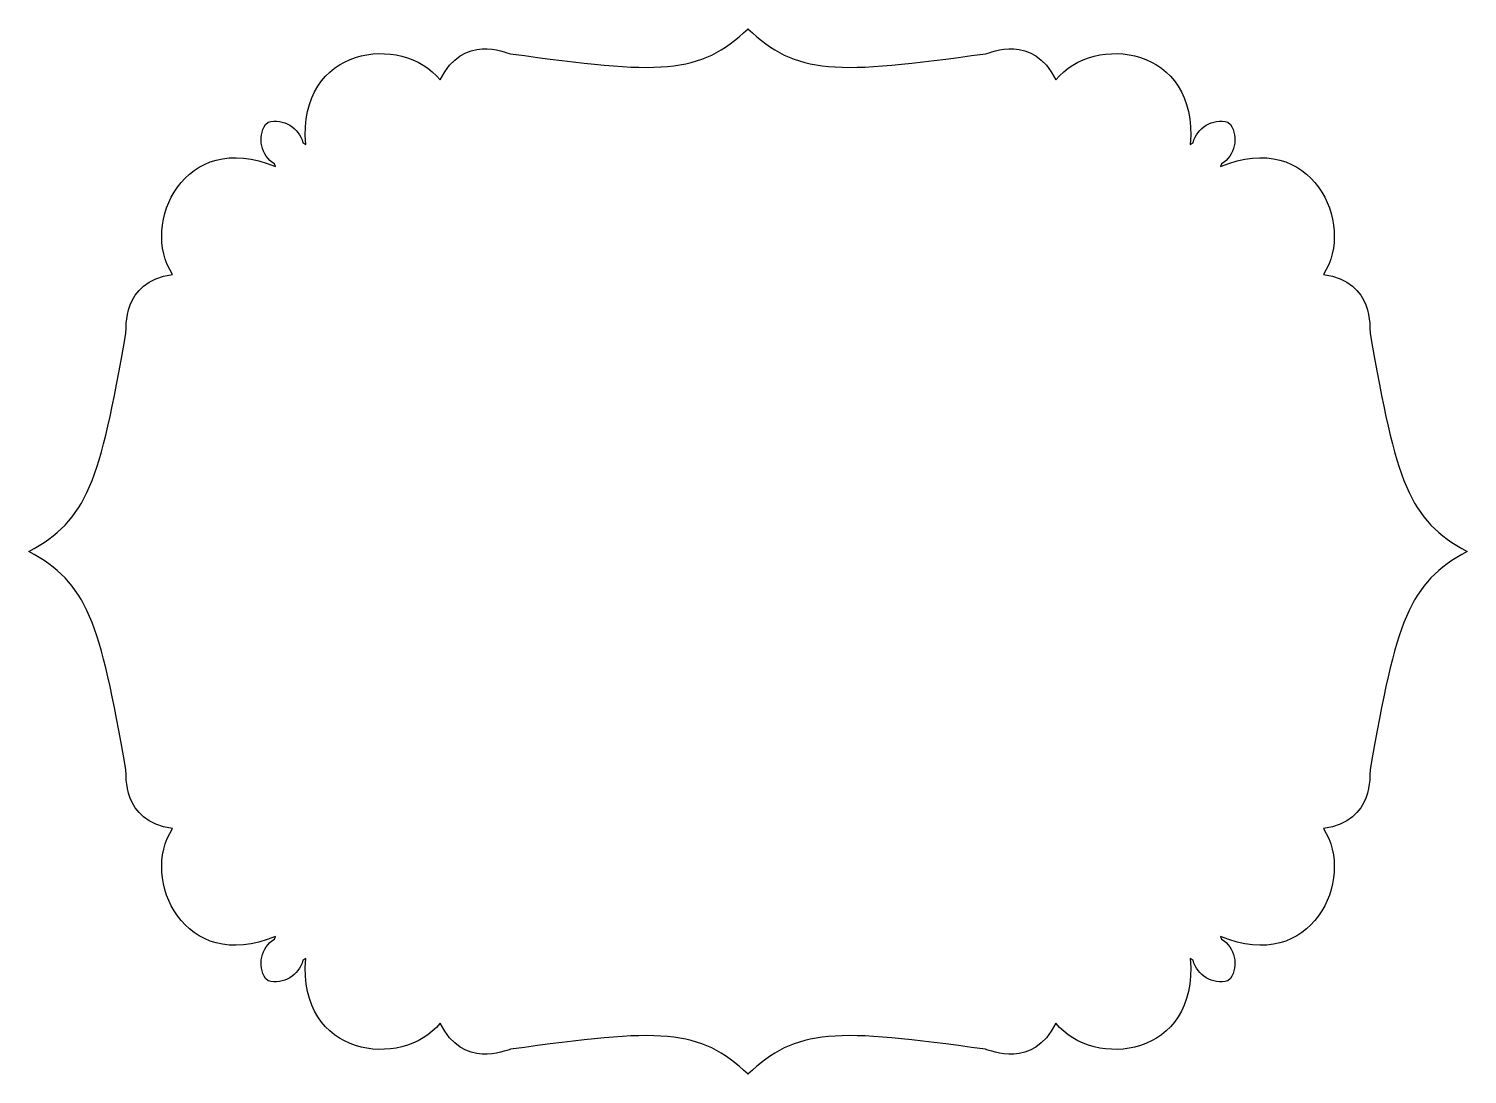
# Model space of a CAD drawing. Header units: centimetres. Extents: x -7.1 to 7.1, y -5.2 to 5.2.
import ezdxf

# ---------------------------------------------------------------- set-up
doc = ezdxf.new("R2010")
doc.units = ezdxf.units.CM
doc.header["$MEASUREMENT"] = 0
doc.layers.add('Camada 1', color=7, linetype='Continuous')

msp = doc.modelspace()

# ---------------------------------------------------------------- linework, layer by layer
at = {"layer": 'Camada 1'}
for points, knots in [([(-0.00022, -5.18179), (0.47831, -4.72509), (0.86486, -4.72454), (2.35304, -4.93491), (2.35304, -4.93491), (2.40731, -4.94248), (2.82101, -5.13898), (3.05231, -4.6749), (3.05231, -4.6749), (3.42789, -5.14192), (4.4673, -5.01285), (4.38465, -4.03516), (4.38465, -4.03516), (4.38465, -4.03516), (4.41193, -4.05231), (4.41193, -4.05231), (4.41193, -4.05231), (4.45114, -4.20437), (4.60616, -4.2957), (4.75811, -4.25649), (4.75811, -4.25649), (4.75811, -4.25649), (4.78227, -4.23434), (4.78227, -4.23434), (4.78227, -4.23434), (4.86662, -4.10194), (4.82759, -3.92621), (4.6952, -3.84196), (4.6952, -3.84196), (4.6952, -3.84196), (4.68393, -3.81585), (4.68393, -3.81585), (4.68393, -3.81585), (5.58828, -4.19664), (6.03225, -3.24797), (5.70416, -2.74635), (5.70416, -2.74635), (6.21695, -2.66986), (6.158, -2.21557), (6.1675, -2.16189), (6.1675, -2.16189), (6.42751, -0.68136), (6.54744, -0.31399), (7.12979, -0.00003), (7.12979, -0.00003), (6.54744, 0.31395), (6.42751, 0.68132), (6.1675, 2.1618), (6.1675, 2.1618), (6.15803, 2.21559), (6.21695, 2.66983), (5.70416, 2.74632), (5.70416, 2.74632), (6.03224, 3.24794), (5.58827, 4.19663), (4.68393, 3.81582), (4.68393, 3.81582), (4.68393, 3.81582), (4.6952, 3.84188), (4.6952, 3.84188), (4.6952, 3.84188), (4.8276, 3.92615), (4.86662, 4.10186), (4.78227, 4.23431), (4.78227, 4.23431), (4.78227, 4.23431), (4.75811, 4.25646), (4.75811, 4.25646), (4.75811, 4.25646), (4.60616, 4.29567), (4.45114, 4.20434), (4.41193, 4.05233), (4.41193, 4.05233), (4.41193, 4.05233), (4.38465, 4.03513), (4.38465, 4.03513), (4.38465, 4.03513), (4.46731, 5.01284), (3.42789, 5.14186), (3.05231, 4.67484), (3.05231, 4.67484), (2.82101, 5.13897), (2.40731, 4.94244), (2.35304, 4.93482), (2.35304, 4.93482), (0.86486, 4.72448), (0.47831, 4.72503), (-0.00022, 5.18181), (-0.00022, 5.18181), (-0.00022, 5.18181), (0.00025, 5.18181), (0.00025, 5.18181), (0.00025, 5.18181), (-0.4783, 4.72503), (-0.86478, 4.72448), (-2.35306, 4.93482), (-2.35306, 4.93482), (-2.40722, 4.94244), (-2.82103, 5.13895), (-3.05227, 4.67484), (-3.05227, 4.67484), (-3.42782, 5.14183), (-4.46734, 5.01282), (-4.38466, 4.03511), (-4.38466, 4.03511), (-4.38466, 4.03511), (-4.41189, 4.05231), (-4.41189, 4.05231), (-4.41189, 4.05231), (-4.45115, 4.20431), (-4.60615, 4.29565), (-4.7581, 4.25644), (-4.7581, 4.25644), (-4.7581, 4.25644), (-4.78228, 4.23429), (-4.78228, 4.23429), (-4.78228, 4.23429), (-4.8666, 4.10184), (-4.82758, 3.92613), (-4.69518, 3.84186), (-4.69518, 3.84186), (-4.69518, 3.84186), (-4.68396, 3.8158), (-4.68396, 3.8158), (-4.68396, 3.8158), (-5.58825, 4.19664), (-6.03228, 3.24795), (-5.70414, 2.74632), (-5.70414, 2.74632), (-6.21698, 2.66983), (-6.15798, 2.21559), (-6.16748, 2.1618), (-6.16748, 2.1618), (-6.42743, 0.68133), (-6.54742, 0.31395), (-7.12977, -0.00003), (-7.12977, -0.00003), (-6.54742, -0.31401), (-6.42743, -0.68136), (-6.16748, -2.16189), (-6.16748, -2.16189), (-6.15798, -2.21557), (-6.21698, -2.66986), (-5.70414, -2.74635), (-5.70414, -2.74635), (-6.03228, -3.24797), (-5.58825, -4.19661), (-4.68396, -3.81585), (-4.68396, -3.81585), (-4.68396, -3.81585), (-4.69518, -3.84196), (-4.69518, -3.84196), (-4.69518, -3.84196), (-4.82758, -3.9262), (-4.8666, -4.10194), (-4.78228, -4.23434), (-4.78228, -4.23434), (-4.78228, -4.23434), (-4.7581, -4.25649), (-4.7581, -4.25649), (-4.7581, -4.25649), (-4.60615, -4.2957), (-4.45113, -4.20437), (-4.41189, -4.05231), (-4.41189, -4.05231), (-4.41189, -4.05231), (-4.38466, -4.03516), (-4.38466, -4.03516), (-4.38466, -4.03516), (-4.46734, -5.01285), (-3.42782, -5.14191), (-3.05227, -4.6749), (-3.05227, -4.6749), (-2.82102, -5.13898), (-2.40724, -4.94247), (-2.35306, -4.93491), (-2.35306, -4.93491), (-0.86478, -4.72454), (-0.47833, -4.7251), (0.00025, -5.18179), (0.00025, -5.18179), (0.00025, -5.18179), (-0.00022, -5.18179), (-0.00022, -5.18179)], [0, 0, 0, 0, 0.0212766, 0.0212766, 0.0212766, 0.0212766, 0.04255319, 0.04255319, 0.04255319, 0.04255319, 0.06382979, 0.06382979, 0.06382979, 0.06382979, 0.08510638, 0.08510638, 0.08510638, 0.08510638, 0.10638298, 0.10638298, 0.10638298, 0.10638298, 0.12765957, 0.12765957, 0.12765957, 0.12765957, 0.14893617, 0.14893617, 0.14893617, 0.14893617, 0.17021277, 0.17021277, 0.17021277, 0.17021277, 0.19148936, 0.19148936, 0.19148936, 0.19148936, 0.21276596, 0.21276596, 0.21276596, 0.21276596, 0.23404255, 0.23404255, 0.23404255, 0.23404255, 0.25531915, 0.25531915, 0.25531915, 0.25531915, 0.27659574, 0.27659574, 0.27659574, 0.27659574, 0.29787234, 0.29787234, 0.29787234, 0.29787234, 0.31914894, 0.31914894, 0.31914894, 0.31914894, 0.34042553, 0.34042553, 0.34042553, 0.34042553, 0.36170213, 0.36170213, 0.36170213, 0.36170213, 0.38297872, 0.38297872, 0.38297872, 0.38297872, 0.40425532, 0.40425532, 0.40425532, 0.40425532, 0.42553191, 0.42553191, 0.42553191, 0.42553191, 0.44680851, 0.44680851, 0.44680851, 0.44680851, 0.46808511, 0.46808511, 0.46808511, 0.46808511, 0.4893617, 0.4893617, 0.4893617, 0.4893617, 0.5106383, 0.5106383, 0.5106383, 0.5106383, 0.53191489, 0.53191489, 0.53191489, 0.53191489, 0.55319149, 0.55319149, 0.55319149, 0.55319149, 0.57446809, 0.57446809, 0.57446809, 0.57446809, 0.59574468, 0.59574468, 0.59574468, 0.59574468, 0.61702128, 0.61702128, 0.61702128, 0.61702128, 0.63829787, 0.63829787, 0.63829787, 0.63829787, 0.65957447, 0.65957447, 0.65957447, 0.65957447, 0.68085106, 0.68085106, 0.68085106, 0.68085106, 0.70212766, 0.70212766, 0.70212766, 0.70212766, 0.72340426, 0.72340426, 0.72340426, 0.72340426, 0.74468085, 0.74468085, 0.74468085, 0.74468085, 0.76595745, 0.76595745, 0.76595745, 0.76595745, 0.78723404, 0.78723404, 0.78723404, 0.78723404, 0.80851064, 0.80851064, 0.80851064, 0.80851064, 0.82978723, 0.82978723, 0.82978723, 0.82978723, 0.85106383, 0.85106383, 0.85106383, 0.85106383, 0.87234043, 0.87234043, 0.87234043, 0.87234043, 0.89361702, 0.89361702, 0.89361702, 0.89361702, 0.91489362, 0.91489362, 0.91489362, 0.91489362, 0.93617021, 0.93617021, 0.93617021, 0.93617021, 0.95744681, 0.95744681, 0.95744681, 0.95744681, 1, 1, 1, 1]), ([(-0.00022, -5.18179), (-0.00022, -5.18179), (-0.00022, -5.18179), (-0.00022, -5.18179), (-0.00022, -5.18179), (-0.00022, -5.18179), (-0.00022, -5.18179), (-0.00022, -5.18179)], [0, 0, 0, 0, 0.33333333, 0.33333333, 0.33333333, 0.33333333, 1, 1, 1, 1])]:
    msp.add_open_spline(points, degree=3, knots=knots, dxfattribs=at)

doc.saveas('drawing.dxf')
